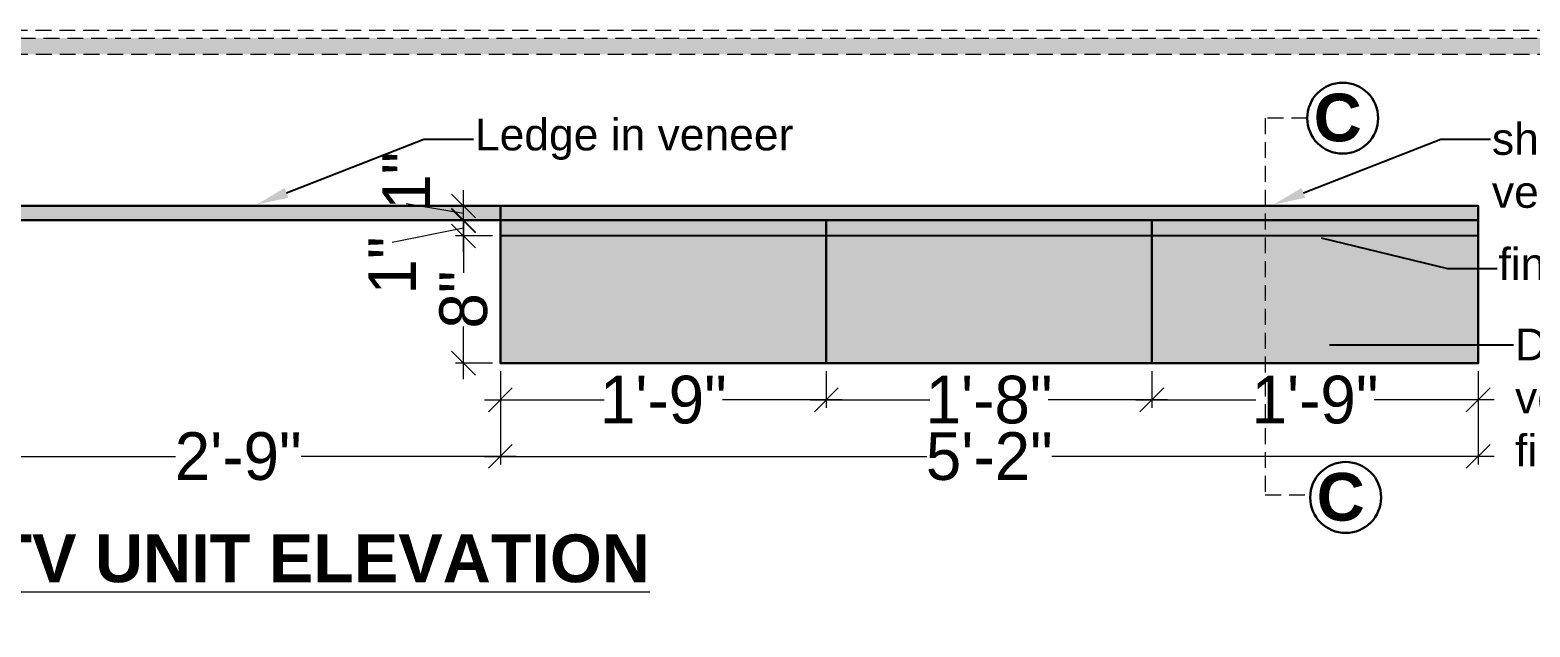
# Model space of a CAD drawing. Header units: millimetres. Extents: x 35877 to 3066687, y -650199 to -40525.
# Drawn here: x 147351.2 to 147445.6, y -179419.6 to -179382.1 of the extents above; entities that cross this region are included whole.
import ezdxf
from ezdxf import colors
from ezdxf.entities.mleader import LeaderData, LeaderLine
from ezdxf.math import Vec2, Vec3

# ---------------------------------------------------------------- set-up
doc = ezdxf.new("R2010")
doc.units = ezdxf.units.MM
doc.header["$MEASUREMENT"] = 0
doc.header["$PDMODE"] = 35
doc.linetypes.add('DASHED', pattern=[0.75, 0.5, -0.25])
doc.linetypes.add('DASHEDX2', pattern=[1.5, 1, -0.5])
doc.layers.get('Defpoints').update_dxf_attribs({"color": 220})
for name, color, linetype, lineweight in [('DIM.', 250, 'Continuous', 13), ('dim05', 1, 'Continuous', 13), ('Dimension', 10, 'DASHEDX2', 20), ('FALSE CEILING', 6, 'Continuous', 30), ('FURNITURE', 32, 'Continuous', 9), ('furniture dimensions', 1, 'DASHED', 0), ('FURNITURE-1', 252, 'Continuous', 13), ('interior hatch', 253, 'Continuous', 5), ('wall', 7, 'Continuous', 30)]:
    doc.layers.add(name, color=color, linetype=linetype, lineweight=lineweight)
doc.styles.add('century g', font='GOTHIC.TTF')
doc.styles.get("Standard").update_dxf_attribs({"font": 'arial.ttf', "height": 6})
doc.dimstyles.new('Archana', dxfattribs={"dimtxt": 2, "dimasz": 0.75, "dimexe": 0.5, "dimexo": 0.5, "dimgap": 0, "dimtad": 0, "dimzin": 0, "dimdsep": 46, "dimlunit": 4, "dimtxsty": 'century g', "dimblk": 'OBLIQUE', "dimcen": 0, "dimdle": 1, "dimclrd": 256, "dimclre": 256, "dimclrt": 256, "dimadec": 0, "dimazin": 0, "dimtfac": 1, "dimtofl": 0, "dimtmove": 1, "dimatfit": 3, "dimfxl": 1, "dimfxlon": 1, "dimtolj": 1, "dimtzin": 0, "dimlwd": -1, "dimlwe": -1, "dimarcsym": 0})

# ---------------------------------------------------------------- blocks, each defined once
blk = doc.blocks.new('_Oblique')
at = {"layer": 'wall', "color": 0, "lineweight": -2}
blk.add_line((-0.5, -0.5), (0.5, 0.5), dxfattribs=at)
blk = doc.blocks.new('*D324')
at = {"layer": 'Defpoints', "color": 0, "linetype": 'Continuous', "lineweight": 0, "transparency": 16777216}
for p in [(147380.768, -179403.048), (147442.312, -179403.048), (147442.312, -179408.912)]:
    blk.add_point(p, dxfattribs=at)
at = {"layer": 'furniture dimensions', "color": 5, "linetype": 'ByBlock', "transparency": 16777216}
blk.add_line((147380.768, -179404.912), (147380.768, -179409.412), dxfattribs=at)
at = {"layer": 'furniture dimensions', "color": 5, "linetype": 'Continuous', "transparency": 16777216}
for p, q in [((147442.312, -179404.912), (147442.312, -179409.412)), ((147379.768, -179408.912), (147407.607, -179408.912)), ((147443.312, -179408.912), (147415.473, -179408.912))]:
    blk.add_line(p, q, dxfattribs=at)
at = {"layer": 'furniture dimensions', "color": 5, "linetype": 'Continuous', "transparency": 16777216, "xscale": 1.5, "yscale": 1.5, "zscale": 1.5, "rotation": 180}
blk.add_blockref('_Oblique', (147380.768, -179408.912), dxfattribs=at)
at = {"layer": 'furniture dimensions', "color": 5, "linetype": 'Continuous', "transparency": 16777216, "xscale": 1.5, "yscale": 1.5, "zscale": 1.5}
blk.add_blockref('_Oblique', (147442.312, -179408.912), dxfattribs=at)
at = {"layer": 'furniture dimensions', "linetype": 'Continuous', "lineweight": 0, "transparency": 16777216, "insert": (147411.54, -179408.912), "char_height": 3, "attachment_point": 5, "style": 'century g'}
blk.add_mtext('\\A1;5\'-2"', dxfattribs=at)
blk = doc.blocks.new('*D325')
at = {"layer": 'Defpoints', "color": 0, "linetype": 'Continuous', "lineweight": 0, "transparency": 16777216}
for p in [(147347.768, -179394.048), (147380.768, -179403.048), (147347.768, -179408.912)]:
    blk.add_point(p, dxfattribs=at)
at = {"layer": 'furniture dimensions', "color": 5, "linetype": 'Continuous', "transparency": 16777216}
for p, q in [((147347.768, -179404.912), (147347.768, -179409.412)), ((147346.768, -179408.912), (147360.313, -179408.912)), ((147381.768, -179408.912), (147368.224, -179408.912))]:
    blk.add_line(p, q, dxfattribs=at)
at = {"layer": 'furniture dimensions', "color": 5, "linetype": 'ByBlock', "transparency": 16777216}
blk.add_line((147380.768, -179404.912), (147380.768, -179409.412), dxfattribs=at)
at = {"layer": 'furniture dimensions', "color": 5, "linetype": 'Continuous', "transparency": 16777216, "xscale": 1.5, "yscale": 1.5, "zscale": 1.5, "rotation": 180}
blk.add_blockref('_Oblique', (147347.768, -179408.912), dxfattribs=at)
at = {"layer": 'furniture dimensions', "color": 5, "linetype": 'Continuous', "transparency": 16777216, "xscale": 1.5, "yscale": 1.5, "zscale": 1.5}
blk.add_blockref('_Oblique', (147380.768, -179408.912), dxfattribs=at)
at = {"layer": 'furniture dimensions', "linetype": 'Continuous', "lineweight": 0, "transparency": 16777216, "insert": (147364.268, -179408.912), "char_height": 3, "attachment_point": 5, "style": 'century g'}
blk.add_mtext('\\A1;2\'-9"', dxfattribs=at)
blk = doc.blocks.new('*D421')
at = {"layer": 'Defpoints', "color": 0, "linetype": 'Continuous', "lineweight": 0, "transparency": 16777216}
for p in [(147380.768, -179394.103), (147344.95, -179403.048), (147380.768, -179403.048)]:
    blk.add_point(p, dxfattribs=at)
at = {"layer": 'furniture dimensions', "color": 5, "linetype": 'Continuous', "transparency": 16777216}
for p, q in [((147344.95, -179393.103), (147344.95, -179396.923)), ((147344.95, -179404.048), (147344.95, -179400.227)), ((147348.95, -179403.048), (147344.45, -179403.048))]:
    blk.add_line(p, q, dxfattribs=at)
at = {"layer": 'furniture dimensions', "color": 5, "linetype": 'ByBlock', "transparency": 16777216}
blk.add_line((147348.95, -179394.103), (147344.45, -179394.103), dxfattribs=at)
at = {"layer": 'furniture dimensions', "color": 5, "linetype": 'Continuous', "transparency": 16777216, "xscale": 1.5, "yscale": 1.5, "zscale": 1.5}
for p, rotation in [((147344.95, -179394.103), 90), ((147344.95, -179403.048), 270)]:
    blk.add_blockref('_Oblique', p, dxfattribs=dict(at, rotation=rotation))
at = {"layer": 'furniture dimensions', "linetype": 'Continuous', "lineweight": 0, "transparency": 16777216, "insert": (147344.95, -179398.575), "char_height": 3, "attachment_point": 5, "rotation": 90, "style": 'century g'}
blk.add_mtext('\\A1;9"', dxfattribs=at)
blk = doc.blocks.new('*D422')
at = {"layer": 'Defpoints', "color": 0, "linetype": 'Continuous', "lineweight": 0, "transparency": 16777216}
for p in [(147380.768, -179403.048), (147401.283, -179403.048), (147401.283, -179405.359)]:
    blk.add_point(p, dxfattribs=at)
at = {"layer": 'furniture dimensions', "color": 5, "linetype": 'ByBlock', "transparency": 16777216}
blk.add_line((147380.768, -179403.548), (147380.768, -179405.859), dxfattribs=at)
at = {"layer": 'furniture dimensions', "color": 5, "linetype": 'Continuous', "transparency": 16777216}
for p, q in [((147401.283, -179403.548), (147401.283, -179405.859)), ((147379.768, -179405.359), (147387.305, -179405.359)), ((147402.283, -179405.359), (147394.747, -179405.359))]:
    blk.add_line(p, q, dxfattribs=at)
at = {"layer": 'furniture dimensions', "color": 5, "linetype": 'Continuous', "transparency": 16777216, "xscale": 1.5, "yscale": 1.5, "zscale": 1.5, "rotation": 180}
blk.add_blockref('_Oblique', (147380.768, -179405.359), dxfattribs=at)
at = {"layer": 'furniture dimensions', "color": 5, "linetype": 'Continuous', "transparency": 16777216, "xscale": 1.5, "yscale": 1.5, "zscale": 1.5}
blk.add_blockref('_Oblique', (147401.283, -179405.359), dxfattribs=at)
at = {"layer": 'furniture dimensions', "linetype": 'Continuous', "lineweight": 0, "transparency": 16777216, "insert": (147391.026, -179405.359), "char_height": 3, "attachment_point": 5, "style": 'century g'}
blk.add_mtext('\\A1;1\'-9"', dxfattribs=at)
blk = doc.blocks.new('*D423')
at = {"layer": 'Defpoints', "color": 0, "linetype": 'Continuous', "lineweight": 0, "transparency": 16777216}
for p in [(147401.283, -179403.048), (147421.766, -179403.048), (147421.766, -179405.359)]:
    blk.add_point(p, dxfattribs=at)
at = {"layer": 'furniture dimensions', "color": 5, "linetype": 'ByBlock', "transparency": 16777216}
blk.add_line((147401.283, -179403.548), (147401.283, -179405.859), dxfattribs=at)
at = {"layer": 'furniture dimensions', "color": 5, "linetype": 'Continuous', "transparency": 16777216}
for p, q in [((147421.766, -179403.548), (147421.766, -179405.859)), ((147400.283, -179405.359), (147407.803, -179405.359)), ((147422.766, -179405.359), (147415.245, -179405.359))]:
    blk.add_line(p, q, dxfattribs=at)
at = {"layer": 'furniture dimensions', "color": 5, "linetype": 'Continuous', "transparency": 16777216, "xscale": 1.5, "yscale": 1.5, "zscale": 1.5, "rotation": 180}
blk.add_blockref('_Oblique', (147401.283, -179405.359), dxfattribs=at)
at = {"layer": 'furniture dimensions', "color": 5, "linetype": 'Continuous', "transparency": 16777216, "xscale": 1.5, "yscale": 1.5, "zscale": 1.5}
blk.add_blockref('_Oblique', (147421.766, -179405.359), dxfattribs=at)
at = {"layer": 'furniture dimensions', "linetype": 'Continuous', "lineweight": 0, "transparency": 16777216, "insert": (147411.524, -179405.359), "char_height": 3, "attachment_point": 5, "style": 'century g'}
blk.add_mtext('\\A1;1\'-8"', dxfattribs=at)
blk = doc.blocks.new('*D424')
at = {"layer": 'Defpoints', "color": 0, "linetype": 'Continuous', "lineweight": 0, "transparency": 16777216}
for p in [(147421.766, -179403.048), (147442.312, -179403.048), (147442.312, -179405.359)]:
    blk.add_point(p, dxfattribs=at)
at = {"layer": 'furniture dimensions', "color": 5, "linetype": 'ByBlock', "transparency": 16777216}
blk.add_line((147421.766, -179403.548), (147421.766, -179405.859), dxfattribs=at)
at = {"layer": 'furniture dimensions', "color": 5, "linetype": 'Continuous', "transparency": 16777216}
for p, q in [((147442.312, -179403.548), (147442.312, -179405.859)), ((147420.766, -179405.359), (147428.318, -179405.359)), ((147443.312, -179405.359), (147435.76, -179405.359))]:
    blk.add_line(p, q, dxfattribs=at)
at = {"layer": 'furniture dimensions', "color": 5, "linetype": 'Continuous', "transparency": 16777216, "xscale": 1.5, "yscale": 1.5, "zscale": 1.5, "rotation": 180}
blk.add_blockref('_Oblique', (147421.766, -179405.359), dxfattribs=at)
at = {"layer": 'furniture dimensions', "color": 5, "linetype": 'Continuous', "transparency": 16777216, "xscale": 1.5, "yscale": 1.5, "zscale": 1.5}
blk.add_blockref('_Oblique', (147442.312, -179405.359), dxfattribs=at)
at = {"layer": 'furniture dimensions', "linetype": 'Continuous', "lineweight": 0, "transparency": 16777216, "insert": (147432.039, -179405.359), "char_height": 3, "attachment_point": 5, "style": 'century g'}
blk.add_mtext('\\A1;1\'-9"', dxfattribs=at)
blk = doc.blocks.new('*D626')
at = {"layer": 'Defpoints', "color": 0, "linetype": 'Continuous', "lineweight": 0, "transparency": 16777216}
for p in [(147378.451, -179395.048), (147380.768, -179395.048), (147380.768, -179403.048)]:
    blk.add_point(p, dxfattribs=at)
at = {"layer": 'furniture dimensions', "color": 5, "linetype": 'Continuous', "transparency": 16777216}
for p, q in [((147378.451, -179394.048), (147378.451, -179397.364)), ((147380.268, -179395.048), (147377.951, -179395.048)), ((147378.451, -179404.048), (147378.451, -179400.731))]:
    blk.add_line(p, q, dxfattribs=at)
at = {"layer": 'furniture dimensions', "color": 5, "linetype": 'ByBlock', "transparency": 16777216}
blk.add_line((147380.268, -179403.048), (147377.951, -179403.048), dxfattribs=at)
at = {"layer": 'furniture dimensions', "color": 5, "linetype": 'Continuous', "transparency": 16777216, "xscale": 1.5, "yscale": 1.5, "zscale": 1.5}
for p, rotation in [((147378.451, -179395.048), 90), ((147378.451, -179403.048), 270)]:
    blk.add_blockref('_Oblique', p, dxfattribs=dict(at, rotation=rotation))
at = {"layer": 'furniture dimensions', "linetype": 'Continuous', "lineweight": 0, "transparency": 16777216, "insert": (147378.451, -179399.048), "char_height": 3, "attachment_point": 5, "rotation": 90, "style": 'century g'}
blk.add_mtext('\\A1;8"', dxfattribs=at)
blk = doc.blocks.new('*D627')
at = {"layer": 'Defpoints', "color": 0, "linetype": 'Continuous', "lineweight": 0, "transparency": 16777216}
for p in [(147378.451, -179394.048), (147380.768, -179394.048), (147380.768, -179395.048)]:
    blk.add_point(p, dxfattribs=at)
at = {"layer": 'furniture dimensions', "color": 5, "linetype": 'Continuous', "transparency": 16777216}
for p, q in [((147378.451, -179396.048), (147378.451, -179393.048)), ((147380.268, -179394.048), (147377.951, -179394.048)), ((147378.451, -179394.548), (147373.956, -179395.449))]:
    blk.add_line(p, q, dxfattribs=at)
at = {"layer": 'furniture dimensions', "color": 5, "linetype": 'ByBlock', "transparency": 16777216}
blk.add_line((147380.268, -179395.048), (147377.951, -179395.048), dxfattribs=at)
at = {"layer": 'furniture dimensions', "color": 5, "linetype": 'Continuous', "transparency": 16777216, "xscale": 1.5, "yscale": 1.5, "zscale": 1.5}
for p, rotation in [((147378.451, -179394.048), 90), ((147378.451, -179395.048), 270)]:
    blk.add_blockref('_Oblique', p, dxfattribs=dict(at, rotation=rotation))
at = {"layer": 'furniture dimensions', "linetype": 'Continuous', "lineweight": 0, "transparency": 16777216, "insert": (147373.956, -179396.906), "char_height": 3, "attachment_point": 5, "rotation": 90, "style": 'century g'}
blk.add_mtext('\\A1;1"', dxfattribs=at)
blk = doc.blocks.new('*D628')
at = {"layer": 'Defpoints', "color": 0, "linetype": 'Continuous', "lineweight": 0, "transparency": 16777216}
for p in [(147378.451, -179393.157), (147380.768, -179393.157), (147380.768, -179394.103)]:
    blk.add_point(p, dxfattribs=at)
at = {"layer": 'furniture dimensions', "color": 5, "linetype": 'Continuous', "transparency": 16777216}
for p, q in [((147378.451, -179395.103), (147378.451, -179392.157)), ((147378.451, -179393.63), (147374.848, -179393.03)), ((147380.268, -179393.157), (147377.951, -179393.157))]:
    blk.add_line(p, q, dxfattribs=at)
at = {"layer": 'furniture dimensions', "color": 5, "linetype": 'ByBlock', "transparency": 16777216}
blk.add_line((147380.268, -179394.103), (147377.951, -179394.103), dxfattribs=at)
at = {"layer": 'furniture dimensions', "color": 5, "linetype": 'Continuous', "transparency": 16777216, "xscale": 1.5, "yscale": 1.5, "zscale": 1.5}
for p, rotation in [((147378.451, -179393.157), 90), ((147378.451, -179394.103), 270)]:
    blk.add_blockref('_Oblique', p, dxfattribs=dict(at, rotation=rotation))
at = {"layer": 'furniture dimensions', "linetype": 'Continuous', "lineweight": 0, "transparency": 16777216, "insert": (147374.848, -179391.573), "char_height": 3, "attachment_point": 5, "rotation": 90, "style": 'century g'}
blk.add_mtext('\\A1;1"', dxfattribs=at)

msp = doc.modelspace()

# ---------------------------------------------------------------- hatches: boundary and pattern name
at = {"layer": 'Dimension', "true_color": 0xd39e00, "transparency": 33554687}
h = msp.add_hatch(color=42, dxfattribs=at)
h.paths.add_polyline_path([(147337.021, -179382.601), (147337.021, -179484.591), (147481.919, -179484.591), (147481.919, -179382.601)])
h.paths.add_polyline_path([(147338.038, -179383.618), (147480.902, -179383.618), (147480.902, -179483.574), (147338.038, -179483.574)], flags=16)
at = {"layer": 'interior hatch', "lineweight": 0, "true_color": 0xd9b996, "transparency": 33554687}
h = msp.add_hatch(color=31, dxfattribs=at)
h.dxf.hatch_style = 1
h.paths.add_polyline_path([(147442.312, -179393.157), (147347.768, -179393.157), (147347.768, -179393.24), (147347.768, -179393.603), (147347.768, -179393.816), (147347.768, -179394.048), (147442.312, -179394.048)])
at = {"layer": 'interior hatch', "lineweight": 30, "true_color": 0xd9b996, "transparency": 33554687}
h = msp.add_hatch(color=31, dxfattribs=at)
h.dxf.hatch_style = 1
h.paths.add_polyline_path([(147401.283, -179394.048), (147380.768, -179394.048), (147380.768, -179403.048), (147401.283, -179403.048)])
h.paths.add_polyline_path([(147442.312, -179394.048), (147421.766, -179394.048), (147421.766, -179403.048), (147442.312, -179403.048)])
h = msp.add_hatch(color=31, dxfattribs=at)
h.dxf.hatch_style = 1
h.paths.add_polyline_path([(147421.766, -179394.048), (147401.283, -179394.048), (147401.283, -179403.048), (147421.766, -179403.048)])

# ---------------------------------------------------------------- linework, layer by layer
at = {"layer": 'Dimension', "color": 42, "true_color": 0xd39e00, "transparency": 33554687, "elevation": 0.238}
for points in [[(147336.513, -179382.092), (147482.428, -179382.092), (147482.428, -179485.099), (147336.513, -179485.099)], [(147337.021, -179382.601), (147481.919, -179382.601), (147481.919, -179484.591), (147337.021, -179484.591)], [(147338.038, -179383.618), (147480.902, -179383.618), (147480.902, -179483.574), (147338.038, -179483.574)]]:
    msp.add_lwpolyline(points, close=True, dxfattribs=at)
at = {"layer": 'FALSE CEILING', "color": 1, "linetype": 'DASHEDX2', "lineweight": 0, "transparency": 33554687}
msp.add_lwpolyline([(147431.551, -179387.636), (147428.91, -179387.636), (147428.91, -179411.33), (147431.736, -179411.33)], dxfattribs=at)
at = {"layer": 'FURNITURE', "lineweight": 30, "transparency": 33554687}
for p, q in [((147380.768, -179393.157), (147380.768, -179395.048)), ((147442.312, -179393.157), (147442.312, -179403.048)), ((147347.768, -179394.048), (147442.312, -179394.048)), ((147380.768, -179394.048), (147380.768, -179403.048)), ((147380.768, -179394.048), (147381.768, -179394.048)), ((147380.768, -179403.048), (147442.312, -179403.048))]:
    msp.add_line(p, q, dxfattribs=at)
at = {"layer": 'FURNITURE', "lineweight": 25, "transparency": 33554687}
msp.add_line((147442.312, -179395.048), (147380.768, -179395.048), dxfattribs=at)
at = {"layer": 'FURNITURE', "lineweight": 30, "transparency": 33554687}
for points in [[(147347.768, -179394.048), (147442.312, -179394.048), (147442.312, -179393.157), (147347.768, -179393.157)], [(147380.768, -179394.048), (147401.283, -179394.048), (147401.283, -179403.048), (147380.768, -179403.048)], [(147401.283, -179403.048), (147421.766, -179403.048), (147421.766, -179394.048), (147401.283, -179394.048)], [(147421.766, -179394.048), (147442.312, -179394.048), (147442.312, -179403.048), (147421.766, -179403.048)]]:
    msp.add_lwpolyline(points, close=True, dxfattribs=at)
at = {"layer": 'FURNITURE-1', "color": 1, "linetype": 'ByBlock', "lineweight": 30, "transparency": 33554687}
for centre in [(147433.782, -179387.636), (147433.968, -179411.494)]:
    msp.add_circle(centre, 2.232, dxfattribs=at)

# ---------------------------------------------------------------- texts
at = {"layer": 'DIM.', "color": 1, "transparency": 33554687, "char_height": 3}
for s, width, gutter_width, insert, attachment_point in [('{\\fArial|b1|i0|c0|p34;C}', 81.87572, 1.128, (147434.983, -179386.095), 3), ('{\\fArial|b1|i0|c0|p34;C}', 81.87572, 1.128, (147435.169, -179409.953), 3), ('{\\fArial|b1|i0|c0|p34;\\LTV UNIT ELEVATION }', 111.55884, 1, (147348.735, -179413.823, 0.307), 1)]:
    msp.add_mtext_dynamic_manual_height_columns(s, width=width, gutter_width=gutter_width, heights=[0], dxfattribs=dict(at, insert=insert, attachment_point=attachment_point))

# ---------------------------------------------------------------- dimensions: what is measured, and where the dimension line sits
at = {"layer": 'furniture dimensions', "color": 5, "linetype": 'Continuous', "lineweight": 0}
for base, p1, p2, picture, middle in [((147378.451, -179393.157), (147380.768, -179394.103), (147380.768, -179393.157), '*D628', (147374.848, -179393.03)), ((147378.451, -179394.048), (147380.768, -179395.048), (147380.768, -179394.048), '*D627', (147373.956, -179395.449))]:
    dim = msp.add_linear_dim(base=base, p1=p1, p2=p2, angle=90, dimstyle='Archana', override={"dimtxt": 3, "dimasz": 1.5, "dimdec": 0, "dimclrd": 5, "dimclre": 5, "dimfxl": 4}, dxfattribs=at)
    dim.commit()
    dim.dimension.update_dxf_attribs({"geometry": picture, "text_midpoint": middle, "dimtype": 160})
for base, p1, p2, picture, middle in [((147344.95, -179403.048), (147380.768, -179394.103), (147380.768, -179403.048), '*D421', (147344.95, -179398.575)), ((147378.451, -179395.048), (147380.768, -179403.048), (147380.768, -179395.048), '*D626', (147378.451, -179399.048))]:
    dim = msp.add_linear_dim(base=base, p1=p1, p2=p2, angle=90, dimstyle='Archana', override={"dimtxt": 3, "dimasz": 1.5, "dimdec": 0, "dimclrd": 5, "dimclre": 5, "dimfxl": 4}, dxfattribs=at)
    dim.commit()
    dim.dimension.update_dxf_attribs({"geometry": picture, "text_midpoint": middle})
for base, p1, p2, picture, middle in [((147347.768, -179408.912), (147380.768, -179403.048), (147347.768, -179394.048), '*D325', (147364.268, -179408.912)), ((147442.312, -179408.912), (147380.768, -179403.048), (147442.312, -179403.048), '*D324', (147411.54, -179408.912)), ((147401.283, -179405.359), (147380.768, -179403.048), (147401.283, -179403.048), '*D422', (147391.026, -179405.359)), ((147421.766, -179405.359), (147401.283, -179403.048), (147421.766, -179403.048), '*D423', (147411.524, -179405.359)), ((147442.312, -179405.359), (147421.766, -179403.048), (147442.312, -179403.048), '*D424', (147432.039, -179405.359))]:
    dim = msp.add_linear_dim(base=base, p1=p1, p2=p2, dimstyle='Archana', override={"dimtxt": 3, "dimasz": 1.5, "dimdec": 0, "dimclrd": 5, "dimclre": 5, "dimfxl": 4}, dxfattribs=at)
    dim.commit()
    dim.dimension.update_dxf_attribs({"geometry": picture, "text_midpoint": middle})

# ---------------------------------------------------------------- leaders
at = {"layer": 'dim05', "color": 1, "lineweight": 0, "transparency": 33554687}
ml = msp.add_multileader_mtext('Standard', dxfattribs=at)
ml.set_content('Ledge in veneer', color=1)
ml.set_leader_properties(color=5)
ml.build(insert=Vec2(0, 0))
ml.multileader.update_dxf_attribs({"text_right_attachment_type": 6, "dogleg_length": 0.36, "arrow_head_size": 2})
ctx = ml.context
ctx.base_point, ctx.char_height, ctx.arrow_head_size, ctx.landing_gap_size, ctx.plane_origin = Vec3(147379.08, -179388.957), 2, 2, 0.09, Vec3(147364.049, -179390.906)
ctx.right_attachment = 6
notes = []
notes.append((ctx, [(0, (1, 1, 0), (147375.949, -179388.957), (1, 0), 3.132, [(0, [(147365.441, -179393.066)], 0, [])])]))
ctx.mtext.insert, ctx.mtext.width, ctx.mtext.flow_direction = Vec3(147379.17, -179387.663), 23.76669, 5
ml = msp.add_multileader_mtext('Standard', dxfattribs=at)
ml.set_content('shelf in \\Pveneer', color=1)
ml.set_leader_properties(color=5)
ml.build(insert=Vec2(0, 0))
ml.multileader.update_dxf_attribs({"text_right_attachment_type": 6, "dogleg_length": 0.36, "arrow_head_size": 2})
ctx = ml.context
ctx.base_point, ctx.char_height, ctx.arrow_head_size, ctx.landing_gap_size, ctx.plane_origin = Vec3(147443.086, -179388.957), 2, 2, 0.09, Vec3(147428.055, -179390.906)
ctx.right_attachment = 6
notes.append((ctx, [(0, (1, 1, 0), (147439.954, -179388.957), (1, 0), 3.132, [(0, [(147429.446, -179393.066)], 0, [])])]))
ctx.mtext.insert, ctx.mtext.width, ctx.mtext.flow_direction = Vec3(147443.176, -179387.941), 23.76669, 5
ml = msp.add_multileader_mtext('Standard', dxfattribs=at)
ml.set_content('finger groove', color=1)
ml.set_leader_properties(color=5)
ml.build(insert=Vec2(0, 0))
ml.multileader.update_dxf_attribs({"text_right_attachment_type": 6, "dogleg_length": 0.36, "arrow_head_size": 2})
ctx = ml.context
ctx.base_point, ctx.char_height, ctx.arrow_head_size, ctx.landing_gap_size, ctx.plane_origin = Vec3(147443.495, -179397.1), 2, 2, 0.09, Vec3(147428.95, -179394.695)
ctx.right_attachment = 6
notes.append((ctx, [(0, (1, 1, 0), (147440.389, -179397.1), (1, 0), 3.107, [(0, [(147430.493, -179394.695)], 0, [])])]))
ctx.mtext.insert, ctx.mtext.width, ctx.mtext.flow_direction = Vec3(147443.585, -179395.806), 23.76669, 5
ml = msp.add_multileader_mtext('Standard', dxfattribs=at)
ml.set_content('Drawer_\\Pveneer finished', color=1)
ml.set_leader_properties(color=5)
ml.build(insert=Vec2(0, 0))
ml.multileader.update_dxf_attribs({"text_right_attachment_type": 6, "dogleg_length": 0.36, "arrow_head_size": 2})
ctx = ml.context
ctx.base_point, ctx.char_height, ctx.arrow_head_size, ctx.landing_gap_size, ctx.plane_origin = Vec3(147444.54, -179401.886), 2, 2, 0.09, Vec3(147429.408, -179401.886)
ctx.right_attachment = 6
notes.append((ctx, [(0, (1, 1, 0), (147444.18, -179401.886), (1, 0), 0.36, [(0, [(147430.952, -179401.886)], 0, [])])]))
ctx.mtext.insert, ctx.mtext.width, ctx.mtext.flow_direction = Vec3(147444.63, -179400.87), 14.68213, 5
for ctx, leaders in notes:
    for number, flags, end, landing, length, lines in leaders:
        leader = LeaderData()
        leader.index, (leader.has_last_leader_line, leader.has_dogleg_vector, leader.attachment_direction) = number, flags
        leader.last_leader_point, leader.dogleg_vector, leader.dogleg_length = Vec3(end), Vec3(landing), length
        for number, points, colour, breaks in lines:
            line = LeaderLine()
            line.index, line.vertices, line.color, line.breaks = number, Vec3.list(points), colors.encode_raw_color(colour), breaks
            leader.lines.append(line)
        ctx.leaders.append(leader)

doc.saveas('drawing.dxf')
